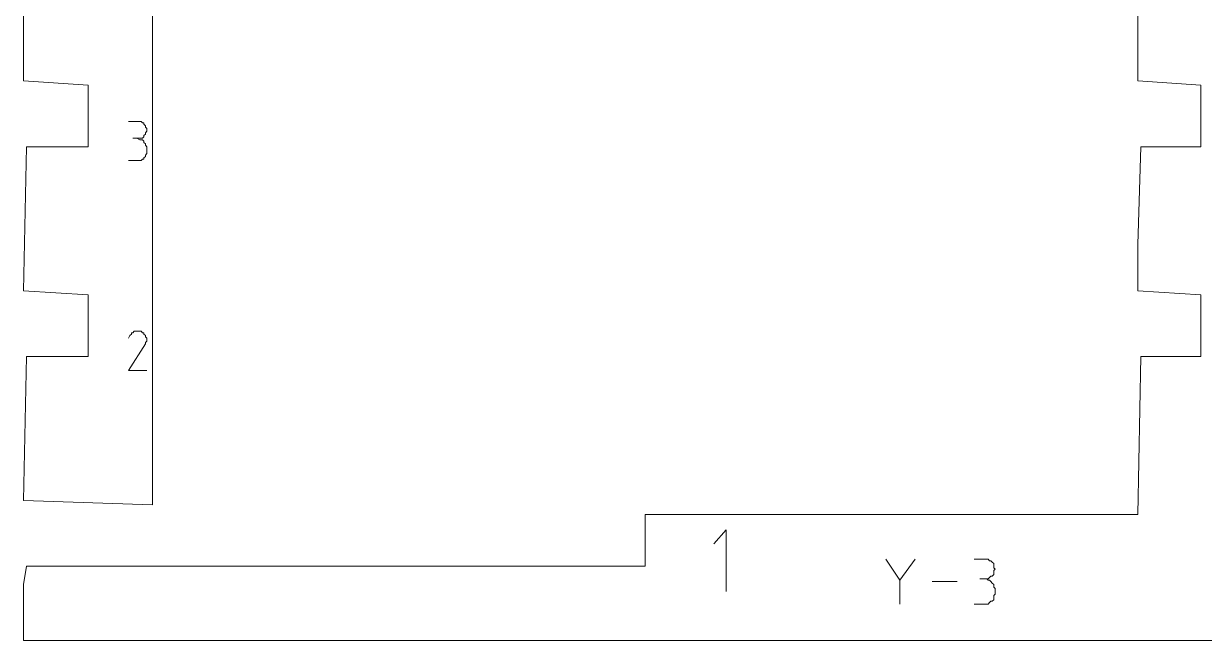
# Model space of a CAD drawing. Header units: centimetres. Extents: x -10.4 to 10.4, y -10.8 to 7.6.
# Drawn here: x -4.695 to 0.077, y -1.17 to 1.325 of the extents above; entities that cross this region are included whole.
import ezdxf
from ezdxf.lldxf.tags import DXFTag

# ---------------------------------------------------------------- set-up
doc = ezdxf.new("R2010")
doc.units = ezdxf.units.CM
doc.header["$MEASUREMENT"] = 0
doc.layers.add('layer 1', color=7, linetype='Continuous')
tags = doc.linetypes.add('New Line148', pattern=[0.2, 0.1, -0.1]).pattern_tags.tags
tags[6:7] = [DXFTag(74, 4), DXFTag(75, 0), DXFTag(340, '0'), DXFTag(46, 1.0), DXFTag(50, 0.0), DXFTag(44, 0.0), DXFTag(45, 0.0)]
tags[4:5] = [DXFTag(74, 4), DXFTag(75, 0), DXFTag(340, '0'), DXFTag(46, 1.0), DXFTag(50, 0.0), DXFTag(44, 0.0), DXFTag(45, 0.0)]
tags = doc.linetypes.add('New Line167', pattern=[0.2, 0.1, -0.1]).pattern_tags.tags
tags[6:7] = [DXFTag(74, 4), DXFTag(75, 0), DXFTag(340, '0'), DXFTag(46, 1.0), DXFTag(50, 0.0), DXFTag(44, 0.0), DXFTag(45, 0.0)]
tags[4:5] = [DXFTag(74, 4), DXFTag(75, 0), DXFTag(340, '0'), DXFTag(46, 1.0), DXFTag(50, 0.0), DXFTag(44, 0.0), DXFTag(45, 0.0)]
tags = doc.linetypes.add('New Line168', pattern=[0.2, 0.1, -0.1]).pattern_tags.tags
tags[6:7] = [DXFTag(74, 4), DXFTag(75, 0), DXFTag(340, '0'), DXFTag(46, 1.0), DXFTag(50, 0.0), DXFTag(44, 0.0), DXFTag(45, 0.0)]
tags[4:5] = [DXFTag(74, 4), DXFTag(75, 0), DXFTag(340, '0'), DXFTag(46, 1.0), DXFTag(50, 0.0), DXFTag(44, 0.0), DXFTag(45, 0.0)]
tags = doc.linetypes.add('New Line169', pattern=[0.2, 0.1, -0.1]).pattern_tags.tags
tags[6:7] = [DXFTag(74, 4), DXFTag(75, 0), DXFTag(340, '0'), DXFTag(46, 1.0), DXFTag(50, 0.0), DXFTag(44, 0.0), DXFTag(45, 0.0)]
tags[4:5] = [DXFTag(74, 4), DXFTag(75, 0), DXFTag(340, '0'), DXFTag(46, 1.0), DXFTag(50, 0.0), DXFTag(44, 0.0), DXFTag(45, 0.0)]
tags = doc.linetypes.add('New Line170', pattern=[0.2, 0.1, -0.1]).pattern_tags.tags
tags[6:7] = [DXFTag(74, 4), DXFTag(75, 0), DXFTag(340, '0'), DXFTag(46, 1.0), DXFTag(50, 0.0), DXFTag(44, 0.0), DXFTag(45, 0.0)]
tags[4:5] = [DXFTag(74, 4), DXFTag(75, 0), DXFTag(340, '0'), DXFTag(46, 1.0), DXFTag(50, 0.0), DXFTag(44, 0.0), DXFTag(45, 0.0)]
tags = doc.linetypes.add('New Line171', pattern=[0.2, 0.1, -0.1]).pattern_tags.tags
tags[6:7] = [DXFTag(74, 4), DXFTag(75, 0), DXFTag(340, '0'), DXFTag(46, 1.0), DXFTag(50, 0.0), DXFTag(44, 0.0), DXFTag(45, 0.0)]
tags[4:5] = [DXFTag(74, 4), DXFTag(75, 0), DXFTag(340, '0'), DXFTag(46, 1.0), DXFTag(50, 0.0), DXFTag(44, 0.0), DXFTag(45, 0.0)]
tags = doc.linetypes.add('New Line172', pattern=[0.2, 0.1, -0.1]).pattern_tags.tags
tags[6:7] = [DXFTag(74, 4), DXFTag(75, 0), DXFTag(340, '0'), DXFTag(46, 1.0), DXFTag(50, 0.0), DXFTag(44, 0.0), DXFTag(45, 0.0)]
tags[4:5] = [DXFTag(74, 4), DXFTag(75, 0), DXFTag(340, '0'), DXFTag(46, 1.0), DXFTag(50, 0.0), DXFTag(44, 0.0), DXFTag(45, 0.0)]
tags = doc.linetypes.add('New Line173', pattern=[0.2, 0.1, -0.1]).pattern_tags.tags
tags[6:7] = [DXFTag(74, 4), DXFTag(75, 0), DXFTag(340, '0'), DXFTag(46, 1.0), DXFTag(50, 0.0), DXFTag(44, 0.0), DXFTag(45, 0.0)]
tags[4:5] = [DXFTag(74, 4), DXFTag(75, 0), DXFTag(340, '0'), DXFTag(46, 1.0), DXFTag(50, 0.0), DXFTag(44, 0.0), DXFTag(45, 0.0)]
tags = doc.linetypes.add('New Line174', pattern=[0.2, 0.1, -0.1]).pattern_tags.tags
tags[6:7] = [DXFTag(74, 4), DXFTag(75, 0), DXFTag(340, '0'), DXFTag(46, 1.0), DXFTag(50, 0.0), DXFTag(44, 0.0), DXFTag(45, 0.0)]
tags[4:5] = [DXFTag(74, 4), DXFTag(75, 0), DXFTag(340, '0'), DXFTag(46, 1.0), DXFTag(50, 0.0), DXFTag(44, 0.0), DXFTag(45, 0.0)]
tags = doc.linetypes.add('New Line175', pattern=[0.2, 0.1, -0.1]).pattern_tags.tags
tags[6:7] = [DXFTag(74, 4), DXFTag(75, 0), DXFTag(340, '0'), DXFTag(46, 1.0), DXFTag(50, 0.0), DXFTag(44, 0.0), DXFTag(45, 0.0)]
tags[4:5] = [DXFTag(74, 4), DXFTag(75, 0), DXFTag(340, '0'), DXFTag(46, 1.0), DXFTag(50, 0.0), DXFTag(44, 0.0), DXFTag(45, 0.0)]
tags = doc.linetypes.add('New Line176', pattern=[0.2, 0.1, -0.1]).pattern_tags.tags
tags[6:7] = [DXFTag(74, 4), DXFTag(75, 0), DXFTag(340, '0'), DXFTag(46, 1.0), DXFTag(50, 0.0), DXFTag(44, 0.0), DXFTag(45, 0.0)]
tags[4:5] = [DXFTag(74, 4), DXFTag(75, 0), DXFTag(340, '0'), DXFTag(46, 1.0), DXFTag(50, 0.0), DXFTag(44, 0.0), DXFTag(45, 0.0)]
tags = doc.linetypes.add('New Line177', pattern=[0.2, 0.1, -0.1]).pattern_tags.tags
tags[6:7] = [DXFTag(74, 4), DXFTag(75, 0), DXFTag(340, '0'), DXFTag(46, 1.0), DXFTag(50, 0.0), DXFTag(44, 0.0), DXFTag(45, 0.0)]
tags[4:5] = [DXFTag(74, 4), DXFTag(75, 0), DXFTag(340, '0'), DXFTag(46, 1.0), DXFTag(50, 0.0), DXFTag(44, 0.0), DXFTag(45, 0.0)]
tags = doc.linetypes.add('New Line178', pattern=[0.2, 0.1, -0.1]).pattern_tags.tags
tags[6:7] = [DXFTag(74, 4), DXFTag(75, 0), DXFTag(340, '0'), DXFTag(46, 1.0), DXFTag(50, 0.0), DXFTag(44, 0.0), DXFTag(45, 0.0)]
tags[4:5] = [DXFTag(74, 4), DXFTag(75, 0), DXFTag(340, '0'), DXFTag(46, 1.0), DXFTag(50, 0.0), DXFTag(44, 0.0), DXFTag(45, 0.0)]
tags = doc.linetypes.add('New Line179', pattern=[0.2, 0.1, -0.1]).pattern_tags.tags
tags[6:7] = [DXFTag(74, 4), DXFTag(75, 0), DXFTag(340, '0'), DXFTag(46, 1.0), DXFTag(50, 0.0), DXFTag(44, 0.0), DXFTag(45, 0.0)]
tags[4:5] = [DXFTag(74, 4), DXFTag(75, 0), DXFTag(340, '0'), DXFTag(46, 1.0), DXFTag(50, 0.0), DXFTag(44, 0.0), DXFTag(45, 0.0)]
tags = doc.linetypes.add('New Line199', pattern=[0.2, 0.1, -0.1]).pattern_tags.tags
tags[6:7] = [DXFTag(74, 4), DXFTag(75, 0), DXFTag(340, '0'), DXFTag(46, 1.0), DXFTag(50, 0.0), DXFTag(44, 0.0), DXFTag(45, 0.0)]
tags[4:5] = [DXFTag(74, 4), DXFTag(75, 0), DXFTag(340, '0'), DXFTag(46, 1.0), DXFTag(50, 0.0), DXFTag(44, 0.0), DXFTag(45, 0.0)]
tags = doc.linetypes.add('New Line200', pattern=[0.2, 0.1, -0.1]).pattern_tags.tags
tags[6:7] = [DXFTag(74, 4), DXFTag(75, 0), DXFTag(340, '0'), DXFTag(46, 1.0), DXFTag(50, 0.0), DXFTag(44, 0.0), DXFTag(45, 0.0)]
tags[4:5] = [DXFTag(74, 4), DXFTag(75, 0), DXFTag(340, '0'), DXFTag(46, 1.0), DXFTag(50, 0.0), DXFTag(44, 0.0), DXFTag(45, 0.0)]
tags = doc.linetypes.add('New Line201', pattern=[0.2, 0.1, -0.1]).pattern_tags.tags
tags[6:7] = [DXFTag(74, 4), DXFTag(75, 0), DXFTag(340, '0'), DXFTag(46, 1.0), DXFTag(50, 0.0), DXFTag(44, 0.0), DXFTag(45, 0.0)]
tags[4:5] = [DXFTag(74, 4), DXFTag(75, 0), DXFTag(340, '0'), DXFTag(46, 1.0), DXFTag(50, 0.0), DXFTag(44, 0.0), DXFTag(45, 0.0)]
tags = doc.linetypes.add('New Line202', pattern=[0.2, 0.1, -0.1]).pattern_tags.tags
tags[6:7] = [DXFTag(74, 4), DXFTag(75, 0), DXFTag(340, '0'), DXFTag(46, 1.0), DXFTag(50, 0.0), DXFTag(44, 0.0), DXFTag(45, 0.0)]
tags[4:5] = [DXFTag(74, 4), DXFTag(75, 0), DXFTag(340, '0'), DXFTag(46, 1.0), DXFTag(50, 0.0), DXFTag(44, 0.0), DXFTag(45, 0.0)]
tags = doc.linetypes.add('New Line203', pattern=[0.2, 0.1, -0.1]).pattern_tags.tags
tags[6:7] = [DXFTag(74, 4), DXFTag(75, 0), DXFTag(340, '0'), DXFTag(46, 1.0), DXFTag(50, 0.0), DXFTag(44, 0.0), DXFTag(45, 0.0)]
tags[4:5] = [DXFTag(74, 4), DXFTag(75, 0), DXFTag(340, '0'), DXFTag(46, 1.0), DXFTag(50, 0.0), DXFTag(44, 0.0), DXFTag(45, 0.0)]
tags = doc.linetypes.add('New Line204', pattern=[0.2, 0.1, -0.1]).pattern_tags.tags
tags[6:7] = [DXFTag(74, 4), DXFTag(75, 0), DXFTag(340, '0'), DXFTag(46, 1.0), DXFTag(50, 0.0), DXFTag(44, 0.0), DXFTag(45, 0.0)]
tags[4:5] = [DXFTag(74, 4), DXFTag(75, 0), DXFTag(340, '0'), DXFTag(46, 1.0), DXFTag(50, 0.0), DXFTag(44, 0.0), DXFTag(45, 0.0)]
tags = doc.linetypes.add('New Line205', pattern=[0.2, 0.1, -0.1]).pattern_tags.tags
tags[6:7] = [DXFTag(74, 4), DXFTag(75, 0), DXFTag(340, '0'), DXFTag(46, 1.0), DXFTag(50, 0.0), DXFTag(44, 0.0), DXFTag(45, 0.0)]
tags[4:5] = [DXFTag(74, 4), DXFTag(75, 0), DXFTag(340, '0'), DXFTag(46, 1.0), DXFTag(50, 0.0), DXFTag(44, 0.0), DXFTag(45, 0.0)]
tags = doc.linetypes.add('New Line206', pattern=[0.2, 0.1, -0.1]).pattern_tags.tags
tags[6:7] = [DXFTag(74, 4), DXFTag(75, 0), DXFTag(340, '0'), DXFTag(46, 1.0), DXFTag(50, 0.0), DXFTag(44, 0.0), DXFTag(45, 0.0)]
tags[4:5] = [DXFTag(74, 4), DXFTag(75, 0), DXFTag(340, '0'), DXFTag(46, 1.0), DXFTag(50, 0.0), DXFTag(44, 0.0), DXFTag(45, 0.0)]
tags = doc.linetypes.add('New Line207', pattern=[0.2, 0.1, -0.1]).pattern_tags.tags
tags[6:7] = [DXFTag(74, 4), DXFTag(75, 0), DXFTag(340, '0'), DXFTag(46, 1.0), DXFTag(50, 0.0), DXFTag(44, 0.0), DXFTag(45, 0.0)]
tags[4:5] = [DXFTag(74, 4), DXFTag(75, 0), DXFTag(340, '0'), DXFTag(46, 1.0), DXFTag(50, 0.0), DXFTag(44, 0.0), DXFTag(45, 0.0)]
tags = doc.linetypes.add('New Line208', pattern=[0.2, 0.1, -0.1]).pattern_tags.tags
tags[6:7] = [DXFTag(74, 4), DXFTag(75, 0), DXFTag(340, '0'), DXFTag(46, 1.0), DXFTag(50, 0.0), DXFTag(44, 0.0), DXFTag(45, 0.0)]
tags[4:5] = [DXFTag(74, 4), DXFTag(75, 0), DXFTag(340, '0'), DXFTag(46, 1.0), DXFTag(50, 0.0), DXFTag(44, 0.0), DXFTag(45, 0.0)]
tags = doc.linetypes.add('New Line209', pattern=[0.2, 0.1, -0.1]).pattern_tags.tags
tags[6:7] = [DXFTag(74, 4), DXFTag(75, 0), DXFTag(340, '0'), DXFTag(46, 1.0), DXFTag(50, 0.0), DXFTag(44, 0.0), DXFTag(45, 0.0)]
tags[4:5] = [DXFTag(74, 4), DXFTag(75, 0), DXFTag(340, '0'), DXFTag(46, 1.0), DXFTag(50, 0.0), DXFTag(44, 0.0), DXFTag(45, 0.0)]
tags = doc.linetypes.add('New Line210', pattern=[0.2, 0.1, -0.1]).pattern_tags.tags
tags[6:7] = [DXFTag(74, 4), DXFTag(75, 0), DXFTag(340, '0'), DXFTag(46, 1.0), DXFTag(50, 0.0), DXFTag(44, 0.0), DXFTag(45, 0.0)]
tags[4:5] = [DXFTag(74, 4), DXFTag(75, 0), DXFTag(340, '0'), DXFTag(46, 1.0), DXFTag(50, 0.0), DXFTag(44, 0.0), DXFTag(45, 0.0)]
tags = doc.linetypes.add('New Line211', pattern=[0.2, 0.1, -0.1]).pattern_tags.tags
tags[6:7] = [DXFTag(74, 4), DXFTag(75, 0), DXFTag(340, '0'), DXFTag(46, 1.0), DXFTag(50, 0.0), DXFTag(44, 0.0), DXFTag(45, 0.0)]
tags[4:5] = [DXFTag(74, 4), DXFTag(75, 0), DXFTag(340, '0'), DXFTag(46, 1.0), DXFTag(50, 0.0), DXFTag(44, 0.0), DXFTag(45, 0.0)]
tags = doc.linetypes.add('New Line212', pattern=[0.2, 0.1, -0.1]).pattern_tags.tags
tags[6:7] = [DXFTag(74, 4), DXFTag(75, 0), DXFTag(340, '0'), DXFTag(46, 1.0), DXFTag(50, 0.0), DXFTag(44, 0.0), DXFTag(45, 0.0)]
tags[4:5] = [DXFTag(74, 4), DXFTag(75, 0), DXFTag(340, '0'), DXFTag(46, 1.0), DXFTag(50, 0.0), DXFTag(44, 0.0), DXFTag(45, 0.0)]

msp = doc.modelspace()

# ---------------------------------------------------------------- linework, layer by layer
at = {"layer": 'layer 1', "color": 5, "linetype": 'New Line148', "lineweight": 9}
msp.add_open_spline([(-4.1747, -0.62156), (-4.1747, -0.62156), (-4.1747, 1.63034), (-4.1747, 1.63034)], degree=3, dxfattribs=at)
at = {"layer": 'layer 1', "color": 5, "linetype": 'New Line199', "lineweight": 9}
msp.add_open_spline([(-0.19154, 1.63034), (-0.19154, 1.63034), (-0.19154, 1.09278), (-0.19154, 1.09278)], degree=3, dxfattribs=at)
at = {"layer": 'layer 1', "color": 5, "linetype": 'New Line167', "lineweight": 9}
msp.add_open_spline([(-4.69521, 1.37571), (-4.69521, 1.37571), (-4.69521, 1.09278), (-4.69521, 1.09278)], degree=3, dxfattribs=at)
at = {"layer": 'layer 1', "color": 5, "linetype": 'New Line168', "lineweight": 9}
msp.add_open_spline([(-4.69521, 1.09278), (-4.69521, 1.09278), (-4.43488, 1.07586), (-4.43488, 1.07586)], degree=3, dxfattribs=at)
at = {"layer": 'layer 1', "color": 5, "linetype": 'New Line169', "lineweight": 9}
msp.add_open_spline([(-4.43488, 1.07586), (-4.43488, 1.07586), (-4.43488, 0.82692), (-4.43488, 0.82692)], degree=3, dxfattribs=at)
at = {"layer": 'layer 1', "color": 5, "linetype": 'New Line200', "lineweight": 9}
msp.add_open_spline([(-0.19154, 1.09278), (-0.19154, 1.09278), (0.0631, 1.07586), (0.0631, 1.07586)], degree=3, dxfattribs=at)
at = {"layer": 'layer 1', "color": 5, "linetype": 'New Line201', "lineweight": 9}
msp.add_open_spline([(0.0631, 1.07586), (0.0631, 1.07586), (0.0631, 0.82692), (0.0631, 0.82692)], degree=3, dxfattribs=at)
at = {"layer": 'layer 1', "color": 1, "lineweight": 20}
for points in [[(-4.23698, 0.92871), (-4.23698, 0.92871), (-4.27082, 0.92871), (-4.27082, 0.92871)], [(-4.22561, 0.92871), (-4.22561, 0.92871), (-4.23698, 0.92871), (-4.23698, 0.92871)], [(-4.21992, 0.92871), (-4.21992, 0.92871), (-4.22561, 0.92871), (-4.22561, 0.92871)], [(-4.21422, 0.92317), (-4.21422, 0.92317), (-4.21992, 0.92871), (-4.21992, 0.92871)], [(-4.20869, 0.92317), (-4.20869, 0.92317), (-4.21422, 0.92317), (-4.21422, 0.92317)], [(-4.20869, 0.91748), (-4.20869, 0.91748), (-4.20869, 0.92317), (-4.20869, 0.92317)], [(-4.203, 0.91179), (-4.203, 0.91179), (-4.20869, 0.91748), (-4.20869, 0.91748)], [(-4.203, 0.9061), (-4.203, 0.9061), (-4.203, 0.91179), (-4.203, 0.91179)], [(-4.23698, 0.86089), (-4.23698, 0.86089), (-4.25389, 0.86089), (-4.25389, 0.86089)], [(-4.25389, 0.86089), (-4.25389, 0.86089), (-4.23698, 0.86089), (-4.23698, 0.86089)], [(-4.22561, 0.85521), (-4.22561, 0.85521), (-4.23698, 0.86089), (-4.23698, 0.86089)], [(-4.23698, 0.86089), (-4.23698, 0.86089), (-4.23698, 0.86089), (-4.23698, 0.86089)], [(-4.23698, 0.86089), (-4.23698, 0.86089), (-4.22561, 0.86089), (-4.22561, 0.86089)], [(-4.22561, 0.86089), (-4.22561, 0.86089), (-4.21992, 0.86089), (-4.21992, 0.86089)], [(-4.21992, 0.86089), (-4.21992, 0.86089), (-4.21422, 0.86089), (-4.21422, 0.86089)], [(-4.21422, 0.86089), (-4.21422, 0.86089), (-4.20869, 0.86658), (-4.20869, 0.86658)], [(-4.20869, 0.87213), (-4.20869, 0.87213), (-4.203, 0.87781), (-4.203, 0.87781)], [(-4.20869, 0.86658), (-4.20869, 0.86658), (-4.20869, 0.87213), (-4.20869, 0.87213)], [(-4.19731, 0.90041), (-4.19731, 0.90041), (-4.203, 0.9061), (-4.203, 0.9061)], [(-4.203, 0.8835), (-4.203, 0.8835), (-4.19731, 0.88919), (-4.19731, 0.88919)], [(-4.203, 0.87781), (-4.203, 0.87781), (-4.203, 0.8835), (-4.203, 0.8835)], [(-4.19731, 0.89488), (-4.19731, 0.89488), (-4.19731, 0.90041), (-4.19731, 0.90041)], [(-4.19731, 0.88919), (-4.19731, 0.88919), (-4.19731, 0.89488), (-4.19731, 0.89488)], [(-4.19731, 0.89488), (-4.19731, 0.89488), (-4.19731, 0.89488), (-4.19731, 0.89488)], [(-4.21992, 0.85521), (-4.21992, 0.85521), (-4.22561, 0.85521), (-4.22561, 0.85521)], [(-4.21422, 0.85521), (-4.21422, 0.85521), (-4.21992, 0.85521), (-4.21992, 0.85521)], [(-4.20869, 0.84952), (-4.20869, 0.84952), (-4.21422, 0.85521), (-4.21422, 0.85521)], [(-4.20869, 0.84383), (-4.20869, 0.84383), (-4.20869, 0.84952), (-4.20869, 0.84952)], [(-4.203, 0.8383), (-4.203, 0.8383), (-4.20869, 0.84383), (-4.20869, 0.84383)], [(-4.203, 0.83261), (-4.203, 0.83261), (-4.203, 0.8383), (-4.203, 0.8383)], [(-4.19731, 0.82692), (-4.19731, 0.82692), (-4.203, 0.83261), (-4.203, 0.83261)], [(-4.19731, 0.82122), (-4.19731, 0.82122), (-4.19731, 0.82692), (-4.19731, 0.82692)], [(-4.19731, 0.80431), (-4.19731, 0.80431), (-4.19731, 0.82122), (-4.19731, 0.82122)], [(-4.19731, 0.82122), (-4.19731, 0.82122), (-4.19731, 0.82122), (-4.19731, 0.82122)], [(-4.27082, 0.77033), (-4.27082, 0.77033), (-4.23698, 0.77033), (-4.23698, 0.77033)], [(-4.23698, 0.77033), (-4.23698, 0.77033), (-4.23698, 0.77033), (-4.23698, 0.77033)], [(-4.23698, 0.77033), (-4.23698, 0.77033), (-4.22561, 0.77033), (-4.22561, 0.77033)], [(-4.22561, 0.77033), (-4.22561, 0.77033), (-4.21992, 0.77033), (-4.21992, 0.77033)], [(-4.21992, 0.77033), (-4.21992, 0.77033), (-4.21422, 0.77601), (-4.21422, 0.77601)], [(-4.21422, 0.77601), (-4.21422, 0.77601), (-4.20869, 0.77601), (-4.20869, 0.77601)], [(-4.20869, 0.7817), (-4.20869, 0.7817), (-4.203, 0.78725), (-4.203, 0.78725)], [(-4.20869, 0.77601), (-4.20869, 0.77601), (-4.20869, 0.7817), (-4.20869, 0.7817)], [(-4.203, 0.79293), (-4.203, 0.79293), (-4.19731, 0.79862), (-4.19731, 0.79862)], [(-4.203, 0.78725), (-4.203, 0.78725), (-4.203, 0.79293), (-4.203, 0.79293)], [(-4.19731, 0.79862), (-4.19731, 0.79862), (-4.19731, 0.80431), (-4.19731, 0.80431)], [(-4.26527, 0.06315), (-4.26527, 0.06315), (-4.27082, 0.05177), (-4.27082, 0.05177)], [(-4.25958, 0.06869), (-4.25958, 0.06869), (-4.26527, 0.06315), (-4.26527, 0.06315)], [(-4.25389, 0.07438), (-4.25389, 0.07438), (-4.25958, 0.07438), (-4.25958, 0.07438)], [(-4.25958, 0.07438), (-4.25958, 0.07438), (-4.25958, 0.06869), (-4.25958, 0.06869)], [(-4.24821, 0.08007), (-4.24821, 0.08007), (-4.25389, 0.07438), (-4.25389, 0.07438)], [(-4.24252, 0.08007), (-4.24252, 0.08007), (-4.24821, 0.08007), (-4.24821, 0.08007)], [(-4.23698, 0.08007), (-4.23698, 0.08007), (-4.24252, 0.08007), (-4.24252, 0.08007)], [(-4.2313, 0.08007), (-4.2313, 0.08007), (-4.23698, 0.08007), (-4.23698, 0.08007)], [(-4.21992, 0.08007), (-4.21992, 0.08007), (-4.2313, 0.08007), (-4.2313, 0.08007)], [(-4.21422, 0.07438), (-4.21422, 0.07438), (-4.21992, 0.08007), (-4.21992, 0.08007)], [(-4.20869, 0.07438), (-4.20869, 0.07438), (-4.21422, 0.07438), (-4.21422, 0.07438)], [(-4.21422, 0.07438), (-4.21422, 0.07438), (-4.21422, 0.07438), (-4.21422, 0.07438)], [(-4.20869, 0.06869), (-4.20869, 0.06869), (-4.20869, 0.07438), (-4.20869, 0.07438)], [(-4.203, 0.06315), (-4.203, 0.06315), (-4.20869, 0.06869), (-4.20869, 0.06869)], [(-4.203, 0.05746), (-4.203, 0.05746), (-4.203, 0.06315), (-4.203, 0.06315)], [(-4.19731, 0.05177), (-4.19731, 0.05177), (-4.203, 0.05746), (-4.203, 0.05746)], [(-4.19731, 0.04609), (-4.19731, 0.04609), (-4.19731, 0.05177), (-4.19731, 0.05177)], [(-4.27082, -0.07831), (-4.27082, -0.07831), (-4.203, 0.02918), (-4.203, 0.02918)], [(-4.203, 0.03486), (-4.203, 0.03486), (-4.19731, 0.0404), (-4.19731, 0.0404)], [(-4.203, 0.02918), (-4.203, 0.02918), (-4.203, 0.03486), (-4.203, 0.03486)], [(-4.203, 0.02918), (-4.203, 0.02918), (-4.203, 0.02918), (-4.203, 0.02918)], [(-4.203, 0.02918), (-4.203, 0.02918), (-4.203, 0.02918), (-4.203, 0.02918)], [(-4.203, 0.02918), (-4.203, 0.02918), (-4.203, 0.02918), (-4.203, 0.02918)], [(-4.203, 0.02918), (-4.203, 0.02918), (-4.203, 0.02918), (-4.203, 0.02918)], [(-4.203, 0.02918), (-4.203, 0.02918), (-4.203, 0.02918), (-4.203, 0.02918)], [(-4.203, 0.02918), (-4.203, 0.02918), (-4.203, 0.02918), (-4.203, 0.02918)], [(-4.203, 0.02918), (-4.203, 0.02918), (-4.203, 0.02918), (-4.203, 0.02918)], [(-4.203, 0.02918), (-4.203, 0.02918), (-4.203, 0.02918), (-4.203, 0.02918)], [(-4.203, 0.02918), (-4.203, 0.02918), (-4.203, 0.02918), (-4.203, 0.02918)], [(-4.203, 0.02918), (-4.203, 0.02918), (-4.203, 0.02918), (-4.203, 0.02918)], [(-4.203, 0.02918), (-4.203, 0.02918), (-4.203, 0.02918), (-4.203, 0.02918)], [(-4.19731, 0.0404), (-4.19731, 0.0404), (-4.19731, 0.04609), (-4.19731, 0.04609)], [(-4.19731, -0.07831), (-4.19731, -0.07831), (-4.27082, -0.07831), (-4.27082, -0.07831)], [(-1.85499, -0.72336), (-1.85499, -0.72336), (-1.90588, -0.77994), (-1.90588, -0.77994)], [(-1.85499, -0.9723), (-1.85499, -0.9723), (-1.85499, -0.72336), (-1.85499, -0.72336)], [(-1.15335, -0.9271), (-1.15335, -0.9271), (-1.20994, -0.84222), (-1.20994, -0.84222)], [(-1.09107, -0.84222), (-1.09107, -0.84222), (-1.15335, -0.9271), (-1.15335, -0.9271)], [(-0.81384, -0.84222), (-0.81384, -0.84222), (-0.85351, -0.84222), (-0.85351, -0.84222)], [(-0.8026, -0.84222), (-0.8026, -0.84222), (-0.81384, -0.84222), (-0.81384, -0.84222)], [(-0.79691, -0.84222), (-0.79691, -0.84222), (-0.8026, -0.84222), (-0.8026, -0.84222)], [(-0.79123, -0.8479), (-0.79123, -0.8479), (-0.79691, -0.84222), (-0.79691, -0.84222)], [(-0.78554, -0.8479), (-0.78554, -0.8479), (-0.79123, -0.8479), (-0.79123, -0.8479)], [(-0.77985, -0.85345), (-0.77985, -0.85345), (-0.78554, -0.8479), (-0.78554, -0.8479)], [(-0.77432, -0.85914), (-0.77432, -0.85914), (-0.77985, -0.85345), (-0.77985, -0.85345)], [(-0.77985, -0.91003), (-0.77985, -0.91003), (-0.77432, -0.90434), (-0.77432, -0.90434)], [(-0.77432, -0.86482), (-0.77432, -0.86482), (-0.77432, -0.85914), (-0.77432, -0.85914)], [(-0.77432, -0.8762), (-0.77432, -0.8762), (-0.77432, -0.86482), (-0.77432, -0.86482)], [(-0.76863, -0.88173), (-0.76863, -0.88173), (-0.77432, -0.8762), (-0.77432, -0.8762)], [(-0.77432, -0.88743), (-0.77432, -0.88743), (-0.76863, -0.88173), (-0.76863, -0.88173)], [(-0.77432, -0.89312), (-0.77432, -0.89312), (-0.77432, -0.88743), (-0.77432, -0.88743)], [(-0.77432, -0.90434), (-0.77432, -0.90434), (-0.77432, -0.89312), (-0.77432, -0.89312)], [(-0.76863, -0.88173), (-0.76863, -0.88173), (-0.76863, -0.88173), (-0.76863, -0.88173)], [(-1.15335, -0.92141), (-1.15335, -0.92141), (-1.15335, -1.02321), (-1.15335, -1.02321)], [(-0.92131, -0.93264), (-0.92131, -0.93264), (-1.02326, -0.93264), (-1.02326, -0.93264)], [(-0.81384, -0.92141), (-0.81384, -0.92141), (-0.83076, -0.92141), (-0.83076, -0.92141)], [(-0.83076, -0.92141), (-0.83076, -0.92141), (-0.81384, -0.92141), (-0.81384, -0.92141)], [(-0.8026, -0.92141), (-0.8026, -0.92141), (-0.81384, -0.92141), (-0.81384, -0.92141)], [(-0.81384, -0.92141), (-0.81384, -0.92141), (-0.81384, -0.92141), (-0.81384, -0.92141)], [(-0.81384, -0.92141), (-0.81384, -0.92141), (-0.8026, -0.92141), (-0.8026, -0.92141)], [(-0.79691, -0.9271), (-0.79691, -0.9271), (-0.8026, -0.92141), (-0.8026, -0.92141)], [(-0.8026, -0.92141), (-0.8026, -0.92141), (-0.79691, -0.92141), (-0.79691, -0.92141)], [(-0.79691, -0.92141), (-0.79691, -0.92141), (-0.79123, -0.91572), (-0.79123, -0.91572)], [(-0.79123, -0.9271), (-0.79123, -0.9271), (-0.79691, -0.9271), (-0.79691, -0.9271)], [(-0.79123, -0.91572), (-0.79123, -0.91572), (-0.78554, -0.91003), (-0.78554, -0.91003)], [(-0.78554, -0.93264), (-0.78554, -0.93264), (-0.79123, -0.9271), (-0.79123, -0.9271)], [(-0.78554, -0.91003), (-0.78554, -0.91003), (-0.77985, -0.91003), (-0.77985, -0.91003)], [(-0.77985, -0.93833), (-0.77985, -0.93833), (-0.78554, -0.93264), (-0.78554, -0.93264)], [(-0.77432, -0.94402), (-0.77432, -0.94402), (-0.77985, -0.93833), (-0.77985, -0.93833)], [(-0.77432, -0.9497), (-0.77432, -0.9497), (-0.77432, -0.94402), (-0.77432, -0.94402)], [(-0.77432, -0.95539), (-0.77432, -0.95539), (-0.77432, -0.9497), (-0.77432, -0.9497)], [(-0.76863, -0.96093), (-0.76863, -0.96093), (-0.77432, -0.95539), (-0.77432, -0.95539)], [(-0.77432, -0.98922), (-0.77432, -0.98922), (-0.76863, -0.98368), (-0.76863, -0.98368)], [(-0.77432, -0.99491), (-0.77432, -0.99491), (-0.77432, -0.98922), (-0.77432, -0.98922)], [(-0.77432, -1.00629), (-0.77432, -1.00629), (-0.77432, -0.99491), (-0.77432, -0.99491)], [(-0.76863, -0.98368), (-0.76863, -0.98368), (-0.76863, -0.96093), (-0.76863, -0.96093)], [(-0.76863, -0.96093), (-0.76863, -0.96093), (-0.76863, -0.96093), (-0.76863, -0.96093)], [(-0.85351, -1.02321), (-0.85351, -1.02321), (-0.81384, -1.02321), (-0.81384, -1.02321)], [(-0.81384, -1.02321), (-0.81384, -1.02321), (-0.81384, -1.02321), (-0.81384, -1.02321)], [(-0.81384, -1.02321), (-0.81384, -1.02321), (-0.8026, -1.02321), (-0.8026, -1.02321)], [(-0.8026, -1.02321), (-0.8026, -1.02321), (-0.79691, -1.02321), (-0.79691, -1.02321)], [(-0.79691, -1.02321), (-0.79691, -1.02321), (-0.79123, -1.01752), (-0.79123, -1.01752)], [(-0.79123, -1.01752), (-0.79123, -1.01752), (-0.78554, -1.01198), (-0.78554, -1.01198)], [(-0.78554, -1.01198), (-0.78554, -1.01198), (-0.77985, -1.01198), (-0.77985, -1.01198)], [(-0.77985, -1.01198), (-0.77985, -1.01198), (-0.77432, -1.00629), (-0.77432, -1.00629)]]:
    msp.add_open_spline(points, degree=3, dxfattribs=at)
at = {"layer": 'layer 1', "color": 5, "linetype": 'New Line171', "lineweight": 9}
msp.add_open_spline([(-4.68383, 0.82692), (-4.68383, 0.82692), (-4.69521, 0.24414), (-4.69521, 0.24414)], degree=3, dxfattribs=at)
at = {"layer": 'layer 1', "color": 5, "linetype": 'New Line170', "lineweight": 9}
msp.add_open_spline([(-4.43488, 0.82692), (-4.43488, 0.82692), (-4.68383, 0.82692), (-4.68383, 0.82692)], degree=3, dxfattribs=at)
at = {"layer": 'layer 1', "color": 5, "linetype": 'New Line203', "lineweight": 9}
msp.add_open_spline([(-0.18016, 0.82692), (-0.18016, 0.82692), (-0.19154, 0.43081), (-0.19154, 0.43081)], degree=3, dxfattribs=at)
at = {"layer": 'layer 1', "color": 5, "linetype": 'New Line202', "lineweight": 9}
msp.add_open_spline([(0.0631, 0.82692), (0.0631, 0.82692), (-0.18016, 0.82692), (-0.18016, 0.82692)], degree=3, dxfattribs=at)
at = {"layer": 'layer 1', "color": 5, "linetype": 'New Line204', "lineweight": 9}
msp.add_open_spline([(-0.19154, 0.43081), (-0.19154, 0.43081), (-0.19154, 0.24414), (-0.19154, 0.24414)], degree=3, dxfattribs=at)
at = {"layer": 'layer 1', "color": 5, "linetype": 'New Line172', "lineweight": 9}
msp.add_open_spline([(-4.69521, 0.24414), (-4.69521, 0.24414), (-4.43488, 0.22722), (-4.43488, 0.22722)], degree=3, dxfattribs=at)
at = {"layer": 'layer 1', "color": 5, "linetype": 'New Line205', "lineweight": 9}
msp.add_open_spline([(-0.19154, 0.24414), (-0.19154, 0.24414), (0.0631, 0.22722), (0.0631, 0.22722)], degree=3, dxfattribs=at)
at = {"layer": 'layer 1', "color": 5, "linetype": 'New Line173', "lineweight": 9}
msp.add_open_spline([(-4.43488, 0.22722), (-4.43488, 0.22722), (-4.43488, -0.02172), (-4.43488, -0.02172)], degree=3, dxfattribs=at)
at = {"layer": 'layer 1', "color": 5, "linetype": 'New Line206', "lineweight": 9}
msp.add_open_spline([(0.0631, 0.22722), (0.0631, 0.22722), (0.0631, -0.02172), (0.0631, -0.02172)], degree=3, dxfattribs=at)
at = {"layer": 'layer 1', "color": 5, "linetype": 'New Line175', "lineweight": 9}
msp.add_open_spline([(-4.68383, -0.02172), (-4.68383, -0.02172), (-4.69521, -0.6045), (-4.69521, -0.6045)], degree=3, dxfattribs=at)
at = {"layer": 'layer 1', "color": 5, "linetype": 'New Line174', "lineweight": 9}
msp.add_open_spline([(-4.43488, -0.02172), (-4.43488, -0.02172), (-4.68383, -0.02172), (-4.68383, -0.02172)], degree=3, dxfattribs=at)
at = {"layer": 'layer 1', "color": 5, "linetype": 'New Line208', "lineweight": 9}
msp.add_open_spline([(-0.18016, -0.02172), (-0.18016, -0.02172), (-0.19154, -0.66109), (-0.19154, -0.66109)], degree=3, dxfattribs=at)
at = {"layer": 'layer 1', "color": 5, "linetype": 'New Line207', "lineweight": 9}
msp.add_open_spline([(0.0631, -0.02172), (0.0631, -0.02172), (-0.18016, -0.02172), (-0.18016, -0.02172)], degree=3, dxfattribs=at)
at = {"layer": 'layer 1', "color": 5, "linetype": 'New Line176', "lineweight": 9}
msp.add_open_spline([(-4.69521, -0.6045), (-4.69521, -0.6045), (-4.1747, -0.62156), (-4.1747, -0.62156)], degree=3, dxfattribs=at)
at = {"layer": 'layer 1', "color": 5, "linetype": 'New Line209', "lineweight": 9}
msp.add_open_spline([(-0.19154, -0.66109), (-0.19154, -0.66109), (-2.18312, -0.66109), (-2.18312, -0.66109)], degree=3, dxfattribs=at)
at = {"layer": 'layer 1', "color": 5, "linetype": 'New Line210', "lineweight": 9}
msp.add_open_spline([(-2.18312, -0.66109), (-2.18312, -0.66109), (-2.18312, -0.87051), (-2.18312, -0.87051)], degree=3, dxfattribs=at)
at = {"layer": 'layer 1', "color": 5, "linetype": 'New Line212', "lineweight": 9}
msp.add_open_spline([(-4.68383, -0.87051), (-4.68383, -0.87051), (-4.69521, -0.94402), (-4.69521, -0.94402)], degree=3, dxfattribs=at)
at = {"layer": 'layer 1', "color": 5, "linetype": 'New Line211', "lineweight": 9}
msp.add_open_spline([(-2.18312, -0.87051), (-2.18312, -0.87051), (-4.68383, -0.87051), (-4.68383, -0.87051)], degree=3, dxfattribs=at)
at = {"layer": 'layer 1', "color": 5, "linetype": 'New Line177', "lineweight": 9}
msp.add_open_spline([(-4.69521, -0.94402), (-4.69521, -0.94402), (-4.69521, -1.17036), (-4.69521, -1.17036)], degree=3, dxfattribs=at)
at = {"layer": 'layer 1', "color": 5, "linetype": 'New Line178', "lineweight": 9}
msp.add_open_spline([(-4.69521, -1.17036), (-4.69521, -1.17036), (-4.25389, -1.17036), (-4.25389, -1.17036)], degree=3, dxfattribs=at)
at = {"layer": 'layer 1', "color": 5, "linetype": 'New Line179', "lineweight": 9}
msp.add_open_spline([(-4.25389, -1.17036), (-4.25389, -1.17036), (0.32342, -1.17036), (0.32342, -1.17036)], degree=3, dxfattribs=at)

doc.saveas('drawing.dxf')
